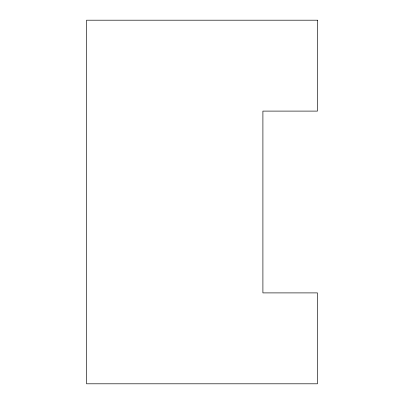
<?xml version="1.0" encoding="UTF-8"?>
<svg xmlns="http://www.w3.org/2000/svg" width="404" height="404" viewBox="0 0 404 404"><rect width="100%" height="100%" fill="white"/><g stroke="black" fill="none" stroke-linecap="round" stroke-linejoin="round"><path stroke-width="0.61" d="M317.443 20.2L86.557 20.2L86.557 383.8L317.443 383.8L317.443 292.9L262.903 292.9L262.903 111.1L317.443 111.1L317.443 20.2"/></g></svg>
